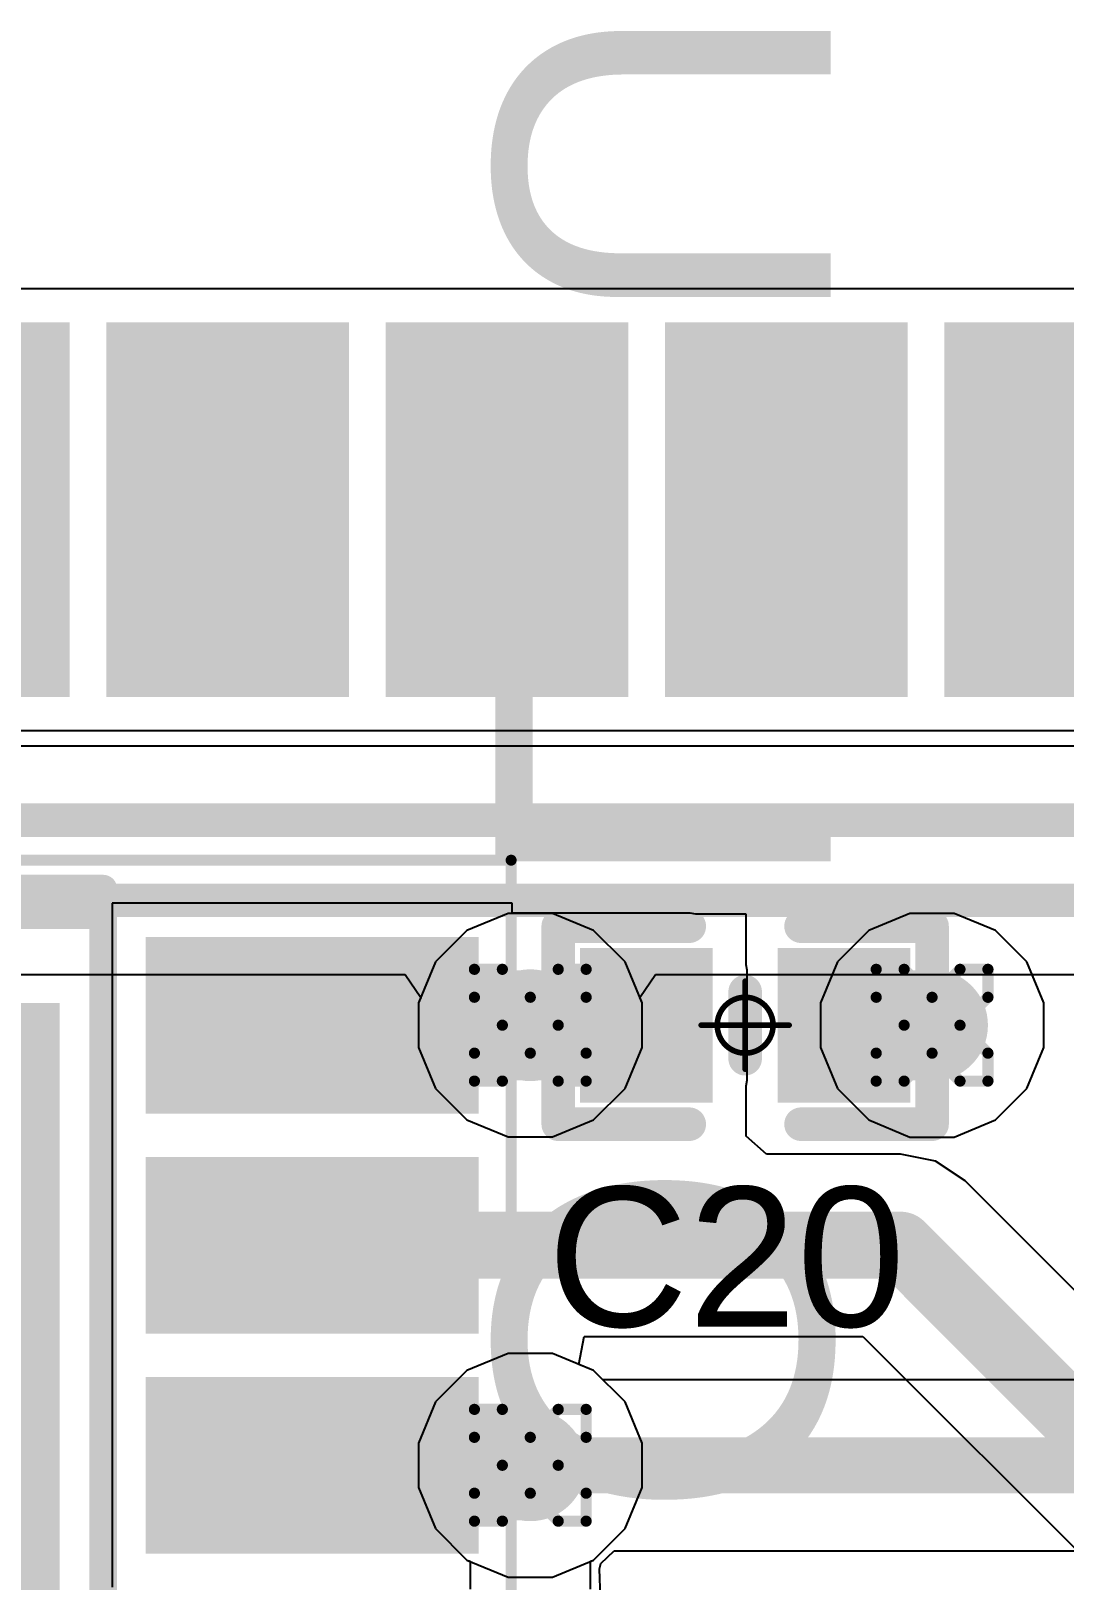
# Model space of a CAD drawing. Header units: inches. Extents: x -13 to 356, y -4 to 120.
# Drawn here: x 16.12 to 20.82, y 14.47 to 21.51 of the extents above; entities that cross this region are included whole.
import ezdxf

# ---------------------------------------------------------------- set-up
doc = ezdxf.new("R2010")
doc.units = ezdxf.units.IN
for name, color, linetype in [('Bottom Layer', 5, 'Continuous'), ('Bottom Overlay', 54, 'Continuous'), ('Drill Drawing', 1, 'Continuous'), ('GND', 16, 'Continuous'), ('Mechanical 15', 56, 'Continuous'), ('Mechanical 16', 56, 'Continuous'), ('Mechanical 4', 56, 'Continuous'), ('POWER', 76, 'Continuous'), ('Top Layer', 1, 'Continuous'), ('Top Overlay', 2, 'Continuous'), ('Top Paste', 8, 'Continuous'), ('Top Solder', 216, 'Continuous'), ('Via Holes', 16, 'Continuous')]:
    doc.layers.add(name, color=color, linetype=linetype)
doc.styles.add('Arial', font='', dxfattribs={"height": 0.2})
doc.styles.get('Arial').set_extended_font_data('Arial')

# ---------------------------------------------------------------- blocks, each defined once
blk = doc.blocks.new('41_SMD_M______21')
at = {"layer": 'Top Layer'}
for points in [[(8.00000051, -0.82999961), (9.500000049999999, -0.82999961), (9.500000049999999, -1.73000035), (8.00000051, -1.73000035)], [(8.00000051, -2.09999961), (9.500000049999999, -2.09999961), (9.500000049999999, -3.00000035), (8.00000051, -3.00000035)], [(8.00000051, -3.36999961), (9.500000049999999, -3.36999961), (9.500000049999999, -4.270000349999999), (8.00000051, -4.270000349999999)], [(8.00000051, -4.63999961), (9.500000049999999, -4.63999961), (9.500000049999999, -5.54000035), (8.00000051, -5.54000035)], [(8.00000051, -5.90999961), (9.500000049999999, -5.90999961), (9.500000049999999, -6.810000349999999), (8.00000051, -6.810000349999999)]]:
    blk.add_hatch(color=1, dxfattribs=at).paths.add_polyline_path(points)
at = {"layer": 'Top Paste'}
for points in [[(8.00000051, -0.82999961), (9.500000049999999, -0.82999961), (9.500000049999999, -1.73000035), (8.00000051, -1.73000035)], [(8.00000051, -2.09999961), (9.500000049999999, -2.09999961), (9.500000049999999, -3.00000035), (8.00000051, -3.00000035)], [(8.00000051, -3.36999961), (9.500000049999999, -3.36999961), (9.500000049999999, -4.270000349999999), (8.00000051, -4.270000349999999)], [(8.00000051, -4.63999961), (9.500000049999999, -4.63999961), (9.500000049999999, -5.54000035), (8.00000051, -5.54000035)], [(8.00000051, -5.90999961), (9.500000049999999, -5.90999961), (9.500000049999999, -6.810000349999999), (8.00000051, -6.810000349999999)]]:
    blk.add_hatch(color=8, dxfattribs=at).paths.add_polyline_path(points)
at = {"layer": 'Top Solder'}
for points in [[(7.89840051, -0.72839961), (9.601600049999998, -0.72839961), (9.601600049999998, -1.83160035), (7.89840051, -1.83160035)], [(7.89840051, -1.99839961), (9.601600049999998, -1.99839961), (9.601600049999998, -3.10160035), (7.89840051, -3.10160035)], [(7.89840051, -3.268399609999999), (9.601600049999998, -3.268399609999999), (9.601600049999998, -4.37160035), (7.89840051, -4.37160035)], [(7.89840051, -4.53839961), (9.601600049999998, -4.53839961), (9.601600049999998, -5.64160035), (7.89840051, -5.64160035)], [(7.89840051, -5.808399609999999), (9.601600049999998, -5.808399609999999), (9.601600049999998, -6.91160035), (7.89840051, -6.91160035)]]:
    blk.add_hatch(color=216, dxfattribs=at).paths.add_polyline_path(points)
blk = doc.blocks.new('_SOP100P600X160_11N_32')
at = {"layer": 'Top Layer'}
for points in [[(-3.40499954, 2.30000048), (-2.09499962, 2.30000048), (-2.09499962, 1.70000168), (-3.40499954, 1.70000168)], [(2.09499962, 2.30000048), (3.40499954, 2.30000048), (3.40499954, 1.70000168), (2.09499962, 1.70000168)], [(-1.49999954, 1.99999981), (1.49999954, 1.99999981), (1.49999954, -1.99999981), (-1.49999954, -1.99999981)], [(-3.40499954, 1.29999994), (-2.09499962, 1.29999994), (-2.09499962, 0.7000011399999999), (-3.40499954, 0.7000011399999999)], [(2.09499962, 1.29999994), (3.40499954, 1.29999994), (3.40499954, 0.7000011399999999), (2.09499962, 0.7000011399999999)], [(-3.40499954, 0.2999994), (-2.09499962, 0.2999994), (-2.09499962, -0.2999994), (-3.40499954, -0.2999994)], [(2.09499962, 0.2999994), (3.40499954, 0.2999994), (3.40499954, -0.2999994), (2.09499962, -0.2999994)], [(-3.40499954, -0.7000011399999999), (-2.09499962, -0.7000011399999999), (-2.09499962, -1.29999994), (-3.40499954, -1.29999994)], [(2.09499962, -0.7000011399999999), (3.40499954, -0.7000011399999999), (3.40499954, -1.29999994), (2.09499962, -1.29999994)], [(-3.40499954, -1.70000168), (-2.09499962, -1.70000168), (-2.09499962, -2.30000048), (-3.40499954, -2.30000048)], [(2.09499962, -1.70000168), (3.40499954, -1.70000168), (3.40499954, -2.30000048), (2.09499962, -2.30000048)]]:
    blk.add_hatch(color=1, dxfattribs=at).paths.add_polyline_path(points)
at = {"layer": 'Top Paste'}
for points in [[(-3.40499954, 2.30000048), (-2.09499962, 2.30000048), (-2.09499962, 1.70000168), (-3.40499954, 1.70000168)], [(2.09499962, 2.30000048), (3.40499954, 2.30000048), (3.40499954, 1.70000168), (2.09499962, 1.70000168)], [(-1.49999954, 1.99999981), (1.49999954, 1.99999981), (1.49999954, -1.99999981), (-1.49999954, -1.99999981)], [(-3.40499954, 1.29999994), (-2.09499962, 1.29999994), (-2.09499962, 0.7000011399999999), (-3.40499954, 0.7000011399999999)], [(2.09499962, 1.29999994), (3.40499954, 1.29999994), (3.40499954, 0.7000011399999999), (2.09499962, 0.7000011399999999)], [(-3.40499954, 0.2999994), (-2.09499962, 0.2999994), (-2.09499962, -0.2999994), (-3.40499954, -0.2999994)], [(2.09499962, 0.2999994), (3.40499954, 0.2999994), (3.40499954, -0.2999994), (2.09499962, -0.2999994)], [(-3.40499954, -0.7000011399999999), (-2.09499962, -0.7000011399999999), (-2.09499962, -1.29999994), (-3.40499954, -1.29999994)], [(2.09499962, -0.7000011399999999), (3.40499954, -0.7000011399999999), (3.40499954, -1.29999994), (2.09499962, -1.29999994)], [(-3.40499954, -1.70000168), (-2.09499962, -1.70000168), (-2.09499962, -2.30000048), (-3.40499954, -2.30000048)], [(2.09499962, -1.70000168), (3.40499954, -1.70000168), (3.40499954, -2.30000048), (2.09499962, -2.30000048)]]:
    blk.add_hatch(color=8, dxfattribs=at).paths.add_polyline_path(points)
at = {"layer": 'Top Solder'}
for points in [[(-3.506599539999999, 2.40160048), (-1.99339962, 2.40160048), (-1.99339962, 1.59840168), (-3.506599539999999, 1.59840168)], [(1.99339962, 2.40160048), (3.506599539999999, 2.40160048), (3.506599539999999, 1.59840168), (1.99339962, 1.59840168)], [(-1.60159954, 2.10159981), (1.60159954, 2.10159981), (1.60159954, -2.10159981), (-1.60159954, -2.10159981)], [(-3.506599539999999, 1.40159994), (-1.99339962, 1.40159994), (-1.99339962, 0.59840114), (-3.506599539999999, 0.59840114)], [(1.99339962, 1.40159994), (3.506599539999999, 1.40159994), (3.506599539999999, 0.59840114), (1.99339962, 0.59840114)], [(-3.506599539999999, 0.4015993999999999), (-1.99339962, 0.4015993999999999), (-1.99339962, -0.4015993999999999), (-3.506599539999999, -0.4015993999999999)], [(1.99339962, 0.4015993999999999), (3.506599539999999, 0.4015993999999999), (3.506599539999999, -0.4015993999999999), (1.99339962, -0.4015993999999999)], [(-3.506599539999999, -0.59840114), (-1.99339962, -0.59840114), (-1.99339962, -1.40159994), (-3.506599539999999, -1.40159994)], [(1.99339962, -0.59840114), (3.506599539999999, -0.59840114), (3.506599539999999, -1.40159994), (1.99339962, -1.40159994)], [(-3.506599539999999, -1.59840168), (-1.99339962, -1.59840168), (-1.99339962, -2.40160048), (-3.506599539999999, -2.40160048)], [(1.99339962, -1.59840168), (3.506599539999999, -1.59840168), (3.506599539999999, -2.40160048), (1.99339962, -2.40160048)]]:
    blk.add_hatch(color=216, dxfattribs=at).paths.add_polyline_path(points)
at = {"layer": 'Mechanical 16'}
for points in [[(-3.654999039999999, 2.74999958, 0.0499999, 0.0499999, 0), (3.654999039999999, 2.74999958, 0.0499999, 0.0499999, 0)], [(-3.654999039999999, -2.74999958, 0.0499999, 0.0499999, 0), (-3.654999039999999, 2.74999958, 0.0499999, 0.0499999, 0)], [(3.654999039999999, -2.74999958, 0.0499999, 0.0499999, 0), (3.654999039999999, 2.74999958, 0.0499999, 0.0499999, 0)], [(-3.654999039999999, -2.74999958, 0.0499999, 0.0499999, 0), (3.654999039999999, -2.74999958, 0.0499999, 0.0499999, 0)]]:
    blk.add_lwpolyline(points, format="xyseb", dxfattribs=at)
for points in [[(-3.66749838, 2.74999958, 0.02499868, 0.02499868, 1), (-3.6424997, 2.74999958, 0.02499868, 0.02499868, 1)], [(-3.66749838, 2.74999958, 0.02499868, 0.02499868, 1), (-3.6424997, 2.74999958, 0.02499868, 0.02499868, 1)], [(3.6424997, 2.74999958, 0.02499868, 0.02499868, 1), (3.66749838, 2.74999958, 0.02499868, 0.02499868, 1)], [(3.6424997, 2.74999958, 0.02499868, 0.02499868, 1), (3.66749838, 2.74999958, 0.02499868, 0.02499868, 1)], [(-3.66749838, -2.74999958, 0.02499868, 0.02499868, 1), (-3.6424997, -2.74999958, 0.02499868, 0.02499868, 1)], [(-3.66749838, -2.74999958, 0.02499868, 0.02499868, 1), (-3.6424997, -2.74999958, 0.02499868, 0.02499868, 1)], [(3.6424997, -2.74999958, 0.02499868, 0.02499868, 1), (3.66749838, -2.74999958, 0.02499868, 0.02499868, 1)], [(3.6424997, -2.74999958, 0.02499868, 0.02499868, 1), (3.66749838, -2.74999958, 0.02499868, 0.02499868, 1)]]:
    blk.add_lwpolyline(points, format="xyseb", close=True, dxfattribs=at)
at = {"layer": 'Mechanical 4'}
for points in [[(-3.9599997, 2.59999988, 0.1999996, 0.1999996, 1), (-4.1599993, 2.59999988, 0.1999996, 0.1999996, 1)], [(-3.9599997, 2.59999988, 0.1999996, 0.1999996, 1), (-4.1599993, 2.59999988, 0.1999996, 0.1999996, 1)], [(-4.209999199999999, 2.59999988, 0.0999998, 0.0999998, 1), (-4.1099994, 2.59999988, 0.0999998, 0.0999998, 1)], [(-4.209999199999999, 2.59999988, 0.0999998, 0.0999998, 1), (-4.1099994, 2.59999988, 0.0999998, 0.0999998, 1)], [(-4.0099996, 2.59999988, 0.0999998, 0.0999998, 1), (-3.9099998, 2.59999988, 0.0999998, 0.0999998, 1)], [(-4.0099996, 2.59999988, 0.0999998, 0.0999998, 1), (-3.9099998, 2.59999988, 0.0999998, 0.0999998, 1)], [(-1.83174894, 2.50000008, 0.0635, 0.0635, 1), (-1.76824894, 2.50000008, 0.0635, 0.0635, 1)], [(-1.83174894, 2.50000008, 0.0635, 0.0635, 1), (-1.76824894, 2.50000008, 0.0635, 0.0635, 1)], [(-1.83174894, 2.50000008, 0.0635, 0.0635, 1), (-1.76824894, 2.50000008, 0.0635, 0.0635, 1)], [(-1.83174894, 2.50000008, 0.0635, 0.0635, 1), (-1.76824894, 2.50000008, 0.0635, 0.0635, 1)], [(1.76824894, 2.50000008, 0.0635, 0.0635, 1), (1.83174894, 2.50000008, 0.0635, 0.0635, 1)], [(1.76824894, 2.50000008, 0.0635, 0.0635, 1), (1.83174894, 2.50000008, 0.0635, 0.0635, 1)], [(1.76824894, 2.50000008, 0.0635, 0.0635, 1), (1.83174894, 2.50000008, 0.0635, 0.0635, 1)], [(1.76824894, 2.50000008, 0.0635, 0.0635, 1), (1.83174894, 2.50000008, 0.0635, 0.0635, 1)], [(-1.83174894, -2.50000008, 0.0635, 0.0635, 1), (-1.76824894, -2.50000008, 0.0635, 0.0635, 1)], [(-1.83174894, -2.50000008, 0.0635, 0.0635, 1), (-1.76824894, -2.50000008, 0.0635, 0.0635, 1)], [(-1.83174894, -2.50000008, 0.0635, 0.0635, 1), (-1.76824894, -2.50000008, 0.0635, 0.0635, 1)], [(-1.83174894, -2.50000008, 0.0635, 0.0635, 1), (-1.76824894, -2.50000008, 0.0635, 0.0635, 1)], [(1.76824894, -2.50000008, 0.0635, 0.0635, 1), (1.83174894, -2.50000008, 0.0635, 0.0635, 1)], [(1.76824894, -2.50000008, 0.0635, 0.0635, 1), (1.83174894, -2.50000008, 0.0635, 0.0635, 1)], [(1.76824894, -2.50000008, 0.0635, 0.0635, 1), (1.83174894, -2.50000008, 0.0635, 0.0635, 1)], [(1.76824894, -2.50000008, 0.0635, 0.0635, 1), (1.83174894, -2.50000008, 0.0635, 0.0635, 1)]]:
    blk.add_lwpolyline(points, format="xyseb", close=True, dxfattribs=at)
for points in [[(-1.79999894, 2.50000008, 0.127, 0.127, 0), (1.79999894, 2.50000008, 0.127, 0.127, 0)], [(-1.79999894, -2.50000008, 0.127, 0.127, 0), (-1.79999894, 2.50000008, 0.127, 0.127, 0)], [(-1.79999894, 2.50000008, 0.127, 0.127, 0), (1.79999894, 2.50000008, 0.127, 0.127, 0)], [(-1.79999894, -2.50000008, 0.127, 0.127, 0), (-1.79999894, 2.50000008, 0.127, 0.127, 0)], [(1.79999894, -2.50000008, 0.127, 0.127, 0), (1.79999894, 2.50000008, 0.127, 0.127, 0)], [(1.79999894, -2.50000008, 0.127, 0.127, 0), (1.79999894, 2.50000008, 0.127, 0.127, 0)], [(-1.79999894, -2.50000008, 0.127, 0.127, 0), (1.79999894, -2.50000008, 0.127, 0.127, 0)], [(-1.79999894, -2.50000008, 0.127, 0.127, 0), (1.79999894, -2.50000008, 0.127, 0.127, 0)]]:
    blk.add_lwpolyline(points, format="xyseb", dxfattribs=at)
at = {"layer": 'Top Overlay'}
for points in [[(-3.9599997, 2.59999988, 0.1999996, 0.1999996, 1), (-4.1599993, 2.59999988, 0.1999996, 0.1999996, 1)], [(-4.209999199999999, 2.59999988, 0.0999998, 0.0999998, 1), (-4.1099994, 2.59999988, 0.0999998, 0.0999998, 1)], [(-4.0099996, 2.59999988, 0.0999998, 0.0999998, 1), (-3.9099998, 2.59999988, 0.0999998, 0.0999998, 1)], [(-1.83174894, 2.61999984, 0.0635, 0.0635, 1), (-1.76824894, 2.61999984, 0.0635, 0.0635, 1)], [(1.76824894, 2.61999984, 0.0635, 0.0635, 1), (1.83174894, 2.61999984, 0.0635, 0.0635, 1)], [(-1.83174894, -2.61999984, 0.0635, 0.0635, 1), (-1.76824894, -2.61999984, 0.0635, 0.0635, 1)], [(1.76824894, -2.61999984, 0.0635, 0.0635, 1), (1.83174894, -2.61999984, 0.0635, 0.0635, 1)]]:
    blk.add_lwpolyline(points, format="xyseb", close=True, dxfattribs=at)
for points in [[(-1.79999894, 2.61999984, 0.127, 0.127, 0), (1.79999894, 2.61999984, 0.127, 0.127, 0)], [(-1.79999894, -2.61999984, 0.127, 0.127, 0), (1.79999894, -2.61999984, 0.127, 0.127, 0)]]:
    blk.add_lwpolyline(points, format="xyseb", dxfattribs=at)
at = {"layer": 'Top Paste'}
for p, q in [((-0.75000104, -1.00000054), (-0.75000104, 1.00000054)), ((-0.75000104, 1.00000054), (0.75000104, 1.00000054)), ((0.75000104, 1.00000054), (0.75000104, -1.00000054)), ((0.75000104, -1.00000054), (-0.75000104, -1.00000054))]:
    blk.add_line(p, q, dxfattribs=at)
blk = doc.blocks.new('C_0402_L_59')
at = {"layer": 'Top Layer'}
for points in [[(-0.6499986999999999, 0.2499995), (-0.2499995, 0.2499995), (-0.2499995, -0.2499995), (-0.6499986999999999, -0.2499995)], [(0.24991822, 0.24991822), (0.64991742, 0.24991822), (0.64991742, -0.25008078), (0.24991822, -0.25008078)]]:
    blk.add_hatch(color=1, dxfattribs=at).paths.add_polyline_path(points)
at = {"layer": 'Top Paste'}
for points in [[(-0.6499986999999999, 0.2499995), (-0.2499995, 0.2499995), (-0.2499995, -0.2499995), (-0.6499986999999999, -0.2499995)], [(0.24991822, 0.24991822), (0.64991742, 0.24991822), (0.64991742, -0.25008078), (0.24991822, -0.25008078)]]:
    blk.add_hatch(color=8, dxfattribs=at).paths.add_polyline_path(points)
at = {"layer": 'Top Solder'}
for points in [[(-0.7515987, 0.3515995), (-0.1483995, 0.3515995), (-0.1483995, -0.3515995), (-0.7515987, -0.3515995)], [(0.14831822, 0.35151822), (0.75151742, 0.35151822), (0.75151742, -0.35168078), (0.14831822, -0.35168078)]]:
    blk.add_hatch(color=216, dxfattribs=at).paths.add_polyline_path(points)
at = {"layer": 'Mechanical 15'}
for points in [[(0, -0.1999996, 0.0254, 0.0254, 0), (0, 0.1999996, 0.0254, 0.0254, 0)], [(-0.1999996, 0, 0.0254, 0.0254, 0), (0.1999996, 0, 0.0254, 0.0254, 0)]]:
    blk.add_lwpolyline(points, format="xyseb", dxfattribs=at)
for points in [[(-0.00635, 0.1999996, 0.0127, 0.0127, 1), (0.00635, 0.1999996, 0.0127, 0.0127, 1)], [(0.127, 0, 0.0254, 0.0254, 1), (-0.127, 0, 0.0254, 0.0254, 1)], [(-0.2063496, 0, 0.0127, 0.0127, 1), (-0.1936496, 0, 0.0127, 0.0127, 1)], [(-0.13335, 0, 0.0127, 0.0127, 1), (-0.12065, 0, 0.0127, 0.0127, 1)], [(0.12065, 0, 0.0127, 0.0127, 1), (0.13335, 0, 0.0127, 0.0127, 1)], [(0.1936496, 0, 0.0127, 0.0127, 1), (0.2063496, 0, 0.0127, 0.0127, 1)], [(-0.00635, -0.1999996, 0.0127, 0.0127, 1), (0.00635, -0.1999996, 0.0127, 0.0127, 1)]]:
    blk.add_lwpolyline(points, format="xyseb", close=True, dxfattribs=at)
at = {"layer": 'Top Overlay'}
for points in [[(-0.84991956, 0.44991782, 0.1524, 0.1524, 0), (-0.254, 0.44991782, 0.1524, 0.1524, 0)], [(-0.84991956, -0.44991782, 0.1524, 0.1524, 0), (-0.84991956, 0.44991782, 0.1524, 0.1524, 0)], [(0.254, 0.44991782, 0.1524, 0.1524, 0), (0.84991956, 0.44991782, 0.1524, 0.1524, 0)], [(0.84991956, -0.45008038, 0.1524, 0.1524, 0), (0.84991956, 0.44991782, 0.1524, 0.1524, 0)], [(0, -0.1524, 0.1524, 0.1524, 0), (0, 0.1524, 0.1524, 0.1524, 0)], [(-0.84991956, -0.44991782, 0.1524, 0.1524, 0), (-0.254, -0.44991782, 0.1524, 0.1524, 0)], [(-0.84991956, -0.44991782, 0.1524, 0.1524, 0), (-0.8497569999999999, -0.45008038, 0.1524, 0.1524, 0)], [(0.254, -0.44991782, 0.1524, 0.1524, 0), (0.84991956, -0.44991782, 0.1524, 0.1524, 0)]]:
    blk.add_lwpolyline(points, format="xyseb", dxfattribs=at)
for points in [[(-0.8880195599999998, 0.44991782, 0.0762, 0.0762, 1), (-0.81181956, 0.44991782, 0.0762, 0.0762, 1)], [(-0.8880195599999998, 0.44991782, 0.0762, 0.0762, 1), (-0.81181956, 0.44991782, 0.0762, 0.0762, 1)], [(-0.2921, 0.44991782, 0.0762, 0.0762, 1), (-0.2159, 0.44991782, 0.0762, 0.0762, 1)], [(0.2159, 0.44991782, 0.0762, 0.0762, 1), (0.2921, 0.44991782, 0.0762, 0.0762, 1)], [(0.81181956, 0.44991782, 0.0762, 0.0762, 1), (0.8880195599999998, 0.44991782, 0.0762, 0.0762, 1)], [(0.81181956, 0.44991782, 0.0762, 0.0762, 1), (0.8880195599999998, 0.44991782, 0.0762, 0.0762, 1)], [(-0.0381, 0.1524, 0.0762, 0.0762, 1), (0.0381, 0.1524, 0.0762, 0.0762, 1)], [(-0.0381, -0.1524, 0.0762, 0.0762, 1), (0.0381, -0.1524, 0.0762, 0.0762, 1)], [(-0.8880195599999998, -0.44991782, 0.0762, 0.0762, 1), (-0.81181956, -0.44991782, 0.0762, 0.0762, 1)], [(-0.8880195599999998, -0.44991782, 0.0762, 0.0762, 1), (-0.81181956, -0.44991782, 0.0762, 0.0762, 1)], [(-0.8880195599999998, -0.44991782, 0.0762, 0.0762, 1), (-0.81181956, -0.44991782, 0.0762, 0.0762, 1)], [(-0.8878569999999999, -0.45008038, 0.0762, 0.0762, 1), (-0.8116569999999999, -0.45008038, 0.0762, 0.0762, 1)], [(-0.2921, -0.44991782, 0.0762, 0.0762, 1), (-0.2159, -0.44991782, 0.0762, 0.0762, 1)], [(0.2159, -0.44991782, 0.0762, 0.0762, 1), (0.2921, -0.44991782, 0.0762, 0.0762, 1)], [(0.81181956, -0.44991782, 0.0762, 0.0762, 1), (0.8880195599999998, -0.44991782, 0.0762, 0.0762, 1)], [(0.81181956, -0.45008038, 0.0762, 0.0762, 1), (0.8880195599999998, -0.45008038, 0.0762, 0.0762, 1)]]:
    blk.add_lwpolyline(points, format="xyseb", close=True, dxfattribs=at)

msp = doc.modelspace()

# ---------------------------------------------------------------- hatches: boundary and pattern name
at = {"layer": 'Bottom Layer'}
h = msp.add_hatch(color=5, dxfattribs=at)
edge = h.paths.add_edge_path()
edge.add_arc((18.39406786, 16.99400208), 0.254, 0, 360)
h = msp.add_hatch(color=5, dxfattribs=at)
edge = h.paths.add_edge_path()
edge.add_arc((20.2208257, 16.9939208), 0.254, 0, 360)
h = msp.add_hatch(color=5, dxfattribs=at)
edge = h.paths.add_edge_path()
edge.add_arc((18.39406786, 14.994001), 0.254, 0, 360)
at = {"layer": 'GND'}
h = msp.add_hatch(color=16, dxfattribs=at)
edge = h.paths.add_edge_path()
edge.add_arc((18.39406786, 16.99400208), 0.254, 0, 360)
h = msp.add_hatch(color=16, dxfattribs=at)
edge = h.paths.add_edge_path()
edge.add_arc((20.2208257, 16.9939208), 0.254, 0, 360)
h = msp.add_hatch(color=16, dxfattribs=at)
edge = h.paths.add_edge_path()
edge.add_arc((18.39406786, 14.994001), 0.254, 0, 360)
at = {"layer": 'POWER'}
h = msp.add_hatch(color=76, dxfattribs=at)
edge = h.paths.add_edge_path()
edge.add_arc((18.39406786, 16.99400208), 0.254, 0, 360)
h = msp.add_hatch(color=76, dxfattribs=at)
edge = h.paths.add_edge_path()
edge.add_arc((20.2208257, 16.9939208), 0.254, 0, 360)
h = msp.add_hatch(color=76, dxfattribs=at)
edge = h.paths.add_edge_path()
edge.add_arc((18.39406786, 14.994001), 0.254, 0, 360)
at = {"layer": 'Top Layer'}
for points in [[(17.40202768, 16.74400258), (19.12098792, 16.74400258), (19.12098792, 17.24400158), (17.40202768, 17.24400158)], [(19.62090818, 17.24391776), (19.62090818, 16.74391876), (20.2208257, 16.74391876), (20.2208257, 17.24391776)], [(17.40202768, 15.24399796), (17.40202768, 14.74399896), (18.39406532, 14.74399896), (18.39406532, 15.24399796)]]:
    msp.add_hatch(color=1, dxfattribs=at).paths.add_polyline_path(points)
h = msp.add_hatch(color=1, dxfattribs=at)
edge = h.paths.add_edge_path()
edge.add_arc((18.39406786, 16.99400208), 0.254, 0, 360)
h = msp.add_hatch(color=1, dxfattribs=at)
edge = h.paths.add_edge_path()
edge.add_arc((20.2208257, 16.9939208), 0.254, 0, 360)
h = msp.add_hatch(color=1, dxfattribs=at)
edge = h.paths.add_edge_path()
edge.add_arc((18.39406786, 14.994001), 0.254, 0, 360)
at = {"layer": 'Via Holes'}
h = msp.add_hatch(color=7, dxfattribs=at)
edge = h.paths.add_edge_path()
edge.add_arc((18.39406786, 16.99400208), 0.127, 0, 360)
h = msp.add_hatch(color=7, dxfattribs=at)
edge = h.paths.add_edge_path()
edge.add_arc((20.2208257, 16.9939208), 0.127, 0, 360)
h = msp.add_hatch(color=7, dxfattribs=at)
edge = h.paths.add_edge_path()
edge.add_arc((18.39406786, 14.994001), 0.127, 0, 360)

# ---------------------------------------------------------------- linework, layer by layer
at = {"layer": 'Bottom Layer'}
for p, q in [((18.29302158, 17.50200208), (18.10630872, 17.42466416)), ((18.49511414, 17.50200208), (18.29302158, 17.50200208)), ((18.681827, 17.42466416), (18.49511414, 17.50200208)), ((18.10630872, 17.42466416), (17.96340578, 17.28176122)), ((18.82472994, 17.28176122), (18.681827, 17.42466416)), ((17.96340578, 17.28176122), (17.88606786, 17.09504836)), ((18.90206786, 17.09504836), (18.82472994, 17.28176122)), ((17.88606786, 17.09504836), (17.88606786, 16.8929558)), ((18.90206786, 16.8929558), (18.90206786, 17.09504836)), ((17.88606786, 16.8929558), (17.96340578, 16.70624294)), ((18.82472994, 16.70624294), (18.90206786, 16.8929558)), ((17.96340578, 16.70624294), (18.10630872, 16.56334)), ((18.681827, 16.56334), (18.82472994, 16.70624294)), ((18.10630872, 16.56334), (18.29302158, 16.48600208)), ((18.49511414, 16.48600208), (18.681827, 16.56334)), ((18.29302158, 16.48600208), (18.49511414, 16.48600208)), ((18.29302158, 15.502001), (18.10630872, 15.42466308)), ((18.49511414, 15.502001), (18.29302158, 15.502001)), ((18.681827, 15.42466308), (18.49511414, 15.502001)), ((18.10630872, 15.42466308), (17.96340578, 15.28176014)), ((18.72402402, 15.38246606), (18.681827, 15.42466308)), ((21.4312754, 15.38246606), (18.72402402, 15.38246606)), ((17.96340578, 15.28176014), (17.88606786, 15.09504728)), ((17.88606786, 15.09504728), (17.88606786, 14.89295472)), ((17.88606786, 14.89295472), (17.96340578, 14.70624186)), ((17.96340578, 14.70624186), (18.10630872, 14.56333892)), ((18.71523308, 14.54783476), (18.77483926, 14.60553594)), ((18.77483926, 14.60553594), (21.59218186, 14.60553594)), ((18.10630872, 14.56333892), (18.12040318, 14.557502)), ((18.12040318, 14.557502), (18.12040318, 14.43049946)), ((18.70858082, 14.52330852), (18.71523308, 14.54783476)), ((18.71293692, 14.39355262), (18.70858082, 14.52330852))]:
    msp.add_line(p, q, dxfattribs=at)
msp.add_lwpolyline([(18.39406786, 14.994001, 0.254, 0.254, 0), (21.59218186, 14.994001, 0.254, 0.254, 0)], format="xyseb", dxfattribs=at)
msp.add_lwpolyline([(18.33056786, 14.994001, 0.127, 0.127, 1), (18.45756786, 14.994001, 0.127, 0.127, 1)], format="xyseb", close=True, dxfattribs=at)
at = {"layer": 'Drill Drawing'}
for points in [[(18.14006786, 17.12100208, 0.0508, 0.0508, 0), (18.14006786, 17.24800208, 0.0508, 0.0508, 0)], [(18.14006786, 17.24800208, 0.0508, 0.0508, 0), (18.26706786, 17.24800208, 0.0508, 0.0508, 0)], [(18.26706786, 17.24800208, 0.0508, 0.0508, 0), (18.39406786, 17.12100208, 0.0508, 0.0508, 0)], [(18.39406786, 17.12100208, 0.0508, 0.0508, 0), (18.52106786, 17.24800208, 0.0508, 0.0508, 0)], [(18.52106786, 17.24800208, 0.0508, 0.0508, 0), (18.64806786, 17.24800208, 0.0508, 0.0508, 0)], [(18.64806786, 17.12100208, 0.0508, 0.0508, 0), (18.64806786, 17.24800208, 0.0508, 0.0508, 0)], [(19.9668257, 17.1209208, 0.0508, 0.0508, 0), (19.9668257, 17.2479208, 0.0508, 0.0508, 0)], [(19.9668257, 17.2479208, 0.0508, 0.0508, 0), (20.0938257, 17.2479208, 0.0508, 0.0508, 0)], [(20.0938257, 17.2479208, 0.0508, 0.0508, 0), (20.2208257, 17.1209208, 0.0508, 0.0508, 0)], [(20.2208257, 17.1209208, 0.0508, 0.0508, 0), (20.3478257, 17.2479208, 0.0508, 0.0508, 0)], [(20.3478257, 17.2479208, 0.0508, 0.0508, 0), (20.4748257, 17.2479208, 0.0508, 0.0508, 0)], [(20.4748257, 17.1209208, 0.0508, 0.0508, 0), (20.4748257, 17.2479208, 0.0508, 0.0508, 0)], [(18.14006786, 17.12100208, 0.0508, 0.0508, 0), (18.26706786, 16.99400208, 0.0508, 0.0508, 0)], [(18.52106786, 16.99400208, 0.0508, 0.0508, 0), (18.64806786, 17.12100208, 0.0508, 0.0508, 0)], [(19.9668257, 17.1209208, 0.0508, 0.0508, 0), (20.0938257, 16.9939208, 0.0508, 0.0508, 0)], [(20.3478257, 16.9939208, 0.0508, 0.0508, 0), (20.4748257, 17.1209208, 0.0508, 0.0508, 0)], [(18.14006786, 16.86700208, 0.0508, 0.0508, 0), (18.26706786, 16.99400208, 0.0508, 0.0508, 0)], [(18.52106786, 16.99400208, 0.0508, 0.0508, 0), (18.64806786, 16.86700208, 0.0508, 0.0508, 0)], [(19.9668257, 16.8669208, 0.0508, 0.0508, 0), (20.0938257, 16.9939208, 0.0508, 0.0508, 0)], [(20.3478257, 16.9939208, 0.0508, 0.0508, 0), (20.4748257, 16.8669208, 0.0508, 0.0508, 0)], [(18.14006786, 16.74000208, 0.0508, 0.0508, 0), (18.14006786, 16.86700208, 0.0508, 0.0508, 0)], [(18.26706786, 16.74000208, 0.0508, 0.0508, 0), (18.39406786, 16.86700208, 0.0508, 0.0508, 0)], [(18.39406786, 16.86700208, 0.0508, 0.0508, 0), (18.52106786, 16.74000208, 0.0508, 0.0508, 0)], [(18.64806786, 16.74000208, 0.0508, 0.0508, 0), (18.64806786, 16.86700208, 0.0508, 0.0508, 0)], [(19.9668257, 16.7399208, 0.0508, 0.0508, 0), (19.9668257, 16.8669208, 0.0508, 0.0508, 0)], [(20.0938257, 16.7399208, 0.0508, 0.0508, 0), (20.2208257, 16.8669208, 0.0508, 0.0508, 0)], [(20.2208257, 16.8669208, 0.0508, 0.0508, 0), (20.3478257, 16.7399208, 0.0508, 0.0508, 0)], [(20.4748257, 16.7399208, 0.0508, 0.0508, 0), (20.4748257, 16.8669208, 0.0508, 0.0508, 0)], [(18.14006786, 16.74000208, 0.0508, 0.0508, 0), (18.26706786, 16.74000208, 0.0508, 0.0508, 0)], [(18.52106786, 16.74000208, 0.0508, 0.0508, 0), (18.64806786, 16.74000208, 0.0508, 0.0508, 0)], [(19.9668257, 16.7399208, 0.0508, 0.0508, 0), (20.0938257, 16.7399208, 0.0508, 0.0508, 0)], [(20.3478257, 16.7399208, 0.0508, 0.0508, 0), (20.4748257, 16.7399208, 0.0508, 0.0508, 0)], [(18.14006786, 15.121001, 0.0508, 0.0508, 0), (18.14006786, 15.248001, 0.0508, 0.0508, 0)], [(18.14006786, 15.248001, 0.0508, 0.0508, 0), (18.26706786, 15.248001, 0.0508, 0.0508, 0)], [(18.26706786, 15.248001, 0.0508, 0.0508, 0), (18.39406786, 15.121001, 0.0508, 0.0508, 0)], [(18.39406786, 15.121001, 0.0508, 0.0508, 0), (18.52106786, 15.248001, 0.0508, 0.0508, 0)], [(18.52106786, 15.248001, 0.0508, 0.0508, 0), (18.64806786, 15.248001, 0.0508, 0.0508, 0)], [(18.64806786, 15.121001, 0.0508, 0.0508, 0), (18.64806786, 15.248001, 0.0508, 0.0508, 0)], [(18.14006786, 15.121001, 0.0508, 0.0508, 0), (18.26706786, 14.994001, 0.0508, 0.0508, 0)], [(18.52106786, 14.994001, 0.0508, 0.0508, 0), (18.64806786, 15.121001, 0.0508, 0.0508, 0)], [(18.14006786, 14.867001, 0.0508, 0.0508, 0), (18.26706786, 14.994001, 0.0508, 0.0508, 0)], [(18.52106786, 14.994001, 0.0508, 0.0508, 0), (18.64806786, 14.867001, 0.0508, 0.0508, 0)], [(18.14006786, 14.740001, 0.0508, 0.0508, 0), (18.14006786, 14.867001, 0.0508, 0.0508, 0)], [(18.26706786, 14.740001, 0.0508, 0.0508, 0), (18.39406786, 14.867001, 0.0508, 0.0508, 0)], [(18.39406786, 14.867001, 0.0508, 0.0508, 0), (18.52106786, 14.740001, 0.0508, 0.0508, 0)], [(18.64806786, 14.740001, 0.0508, 0.0508, 0), (18.64806786, 14.867001, 0.0508, 0.0508, 0)], [(18.14006786, 14.740001, 0.0508, 0.0508, 0), (18.26706786, 14.740001, 0.0508, 0.0508, 0)], [(18.52106786, 14.740001, 0.0508, 0.0508, 0), (18.64806786, 14.740001, 0.0508, 0.0508, 0)]]:
    msp.add_lwpolyline(points, format="xyseb", dxfattribs=at)
for points in [[(18.12736786, 17.24800208, 0.0254, 0.0254, 1), (18.15276786, 17.24800208, 0.0254, 0.0254, 1)], [(18.12736786, 17.24800208, 0.0254, 0.0254, 1), (18.15276786, 17.24800208, 0.0254, 0.0254, 1)], [(18.25436786, 17.24800208, 0.0254, 0.0254, 1), (18.27976786, 17.24800208, 0.0254, 0.0254, 1)], [(18.25436786, 17.24800208, 0.0254, 0.0254, 1), (18.27976786, 17.24800208, 0.0254, 0.0254, 1)], [(18.50836786, 17.24800208, 0.0254, 0.0254, 1), (18.53376786, 17.24800208, 0.0254, 0.0254, 1)], [(18.50836786, 17.24800208, 0.0254, 0.0254, 1), (18.53376786, 17.24800208, 0.0254, 0.0254, 1)], [(18.63536786, 17.24800208, 0.0254, 0.0254, 1), (18.66076786, 17.24800208, 0.0254, 0.0254, 1)], [(18.63536786, 17.24800208, 0.0254, 0.0254, 1), (18.66076786, 17.24800208, 0.0254, 0.0254, 1)], [(19.9541257, 17.2479208, 0.0254, 0.0254, 1), (19.9795257, 17.2479208, 0.0254, 0.0254, 1)], [(19.9541257, 17.2479208, 0.0254, 0.0254, 1), (19.9795257, 17.2479208, 0.0254, 0.0254, 1)], [(20.0811257, 17.2479208, 0.0254, 0.0254, 1), (20.1065257, 17.2479208, 0.0254, 0.0254, 1)], [(20.0811257, 17.2479208, 0.0254, 0.0254, 1), (20.1065257, 17.2479208, 0.0254, 0.0254, 1)], [(20.3351257, 17.2479208, 0.0254, 0.0254, 1), (20.3605257, 17.2479208, 0.0254, 0.0254, 1)], [(20.3351257, 17.2479208, 0.0254, 0.0254, 1), (20.3605257, 17.2479208, 0.0254, 0.0254, 1)], [(20.4621257, 17.2479208, 0.0254, 0.0254, 1), (20.4875257, 17.2479208, 0.0254, 0.0254, 1)], [(20.4621257, 17.2479208, 0.0254, 0.0254, 1), (20.4875257, 17.2479208, 0.0254, 0.0254, 1)], [(18.12736786, 17.12100208, 0.0254, 0.0254, 1), (18.15276786, 17.12100208, 0.0254, 0.0254, 1)], [(18.12736786, 17.12100208, 0.0254, 0.0254, 1), (18.15276786, 17.12100208, 0.0254, 0.0254, 1)], [(18.38136786, 17.12100208, 0.0254, 0.0254, 1), (18.40676786, 17.12100208, 0.0254, 0.0254, 1)], [(18.38136786, 17.12100208, 0.0254, 0.0254, 1), (18.40676786, 17.12100208, 0.0254, 0.0254, 1)], [(18.63536786, 17.12100208, 0.0254, 0.0254, 1), (18.66076786, 17.12100208, 0.0254, 0.0254, 1)], [(18.63536786, 17.12100208, 0.0254, 0.0254, 1), (18.66076786, 17.12100208, 0.0254, 0.0254, 1)], [(19.9541257, 17.1209208, 0.0254, 0.0254, 1), (19.9795257, 17.1209208, 0.0254, 0.0254, 1)], [(19.9541257, 17.1209208, 0.0254, 0.0254, 1), (19.9795257, 17.1209208, 0.0254, 0.0254, 1)], [(20.2081257, 17.1209208, 0.0254, 0.0254, 1), (20.2335257, 17.1209208, 0.0254, 0.0254, 1)], [(20.2081257, 17.1209208, 0.0254, 0.0254, 1), (20.2335257, 17.1209208, 0.0254, 0.0254, 1)], [(20.4621257, 17.1209208, 0.0254, 0.0254, 1), (20.4875257, 17.1209208, 0.0254, 0.0254, 1)], [(20.4621257, 17.1209208, 0.0254, 0.0254, 1), (20.4875257, 17.1209208, 0.0254, 0.0254, 1)], [(18.25436786, 16.99400208, 0.0254, 0.0254, 1), (18.27976786, 16.99400208, 0.0254, 0.0254, 1)], [(18.25436786, 16.99400208, 0.0254, 0.0254, 1), (18.27976786, 16.99400208, 0.0254, 0.0254, 1)], [(18.50836786, 16.99400208, 0.0254, 0.0254, 1), (18.53376786, 16.99400208, 0.0254, 0.0254, 1)], [(18.50836786, 16.99400208, 0.0254, 0.0254, 1), (18.53376786, 16.99400208, 0.0254, 0.0254, 1)], [(20.0811257, 16.9939208, 0.0254, 0.0254, 1), (20.1065257, 16.9939208, 0.0254, 0.0254, 1)], [(20.0811257, 16.9939208, 0.0254, 0.0254, 1), (20.1065257, 16.9939208, 0.0254, 0.0254, 1)], [(20.3351257, 16.9939208, 0.0254, 0.0254, 1), (20.3605257, 16.9939208, 0.0254, 0.0254, 1)], [(20.3351257, 16.9939208, 0.0254, 0.0254, 1), (20.3605257, 16.9939208, 0.0254, 0.0254, 1)], [(18.12736786, 16.86700208, 0.0254, 0.0254, 1), (18.15276786, 16.86700208, 0.0254, 0.0254, 1)], [(18.12736786, 16.86700208, 0.0254, 0.0254, 1), (18.15276786, 16.86700208, 0.0254, 0.0254, 1)], [(18.38136786, 16.86700208, 0.0254, 0.0254, 1), (18.40676786, 16.86700208, 0.0254, 0.0254, 1)], [(18.38136786, 16.86700208, 0.0254, 0.0254, 1), (18.40676786, 16.86700208, 0.0254, 0.0254, 1)], [(18.63536786, 16.86700208, 0.0254, 0.0254, 1), (18.66076786, 16.86700208, 0.0254, 0.0254, 1)], [(18.63536786, 16.86700208, 0.0254, 0.0254, 1), (18.66076786, 16.86700208, 0.0254, 0.0254, 1)], [(19.9541257, 16.8669208, 0.0254, 0.0254, 1), (19.9795257, 16.8669208, 0.0254, 0.0254, 1)], [(19.9541257, 16.8669208, 0.0254, 0.0254, 1), (19.9795257, 16.8669208, 0.0254, 0.0254, 1)], [(20.2081257, 16.8669208, 0.0254, 0.0254, 1), (20.2335257, 16.8669208, 0.0254, 0.0254, 1)], [(20.2081257, 16.8669208, 0.0254, 0.0254, 1), (20.2335257, 16.8669208, 0.0254, 0.0254, 1)], [(20.4621257, 16.8669208, 0.0254, 0.0254, 1), (20.4875257, 16.8669208, 0.0254, 0.0254, 1)], [(20.4621257, 16.8669208, 0.0254, 0.0254, 1), (20.4875257, 16.8669208, 0.0254, 0.0254, 1)], [(18.12736786, 16.74000208, 0.0254, 0.0254, 1), (18.15276786, 16.74000208, 0.0254, 0.0254, 1)], [(18.12736786, 16.74000208, 0.0254, 0.0254, 1), (18.15276786, 16.74000208, 0.0254, 0.0254, 1)], [(18.25436786, 16.74000208, 0.0254, 0.0254, 1), (18.27976786, 16.74000208, 0.0254, 0.0254, 1)], [(18.25436786, 16.74000208, 0.0254, 0.0254, 1), (18.27976786, 16.74000208, 0.0254, 0.0254, 1)], [(18.50836786, 16.74000208, 0.0254, 0.0254, 1), (18.53376786, 16.74000208, 0.0254, 0.0254, 1)], [(18.50836786, 16.74000208, 0.0254, 0.0254, 1), (18.53376786, 16.74000208, 0.0254, 0.0254, 1)], [(18.63536786, 16.74000208, 0.0254, 0.0254, 1), (18.66076786, 16.74000208, 0.0254, 0.0254, 1)], [(18.63536786, 16.74000208, 0.0254, 0.0254, 1), (18.66076786, 16.74000208, 0.0254, 0.0254, 1)], [(19.9541257, 16.7399208, 0.0254, 0.0254, 1), (19.9795257, 16.7399208, 0.0254, 0.0254, 1)], [(19.9541257, 16.7399208, 0.0254, 0.0254, 1), (19.9795257, 16.7399208, 0.0254, 0.0254, 1)], [(20.0811257, 16.7399208, 0.0254, 0.0254, 1), (20.1065257, 16.7399208, 0.0254, 0.0254, 1)], [(20.0811257, 16.7399208, 0.0254, 0.0254, 1), (20.1065257, 16.7399208, 0.0254, 0.0254, 1)], [(20.3351257, 16.7399208, 0.0254, 0.0254, 1), (20.3605257, 16.7399208, 0.0254, 0.0254, 1)], [(20.3351257, 16.7399208, 0.0254, 0.0254, 1), (20.3605257, 16.7399208, 0.0254, 0.0254, 1)], [(20.4621257, 16.7399208, 0.0254, 0.0254, 1), (20.4875257, 16.7399208, 0.0254, 0.0254, 1)], [(20.4621257, 16.7399208, 0.0254, 0.0254, 1), (20.4875257, 16.7399208, 0.0254, 0.0254, 1)], [(18.12736786, 15.248001, 0.0254, 0.0254, 1), (18.15276786, 15.248001, 0.0254, 0.0254, 1)], [(18.12736786, 15.248001, 0.0254, 0.0254, 1), (18.15276786, 15.248001, 0.0254, 0.0254, 1)], [(18.25436786, 15.248001, 0.0254, 0.0254, 1), (18.27976786, 15.248001, 0.0254, 0.0254, 1)], [(18.25436786, 15.248001, 0.0254, 0.0254, 1), (18.27976786, 15.248001, 0.0254, 0.0254, 1)], [(18.50836786, 15.248001, 0.0254, 0.0254, 1), (18.53376786, 15.248001, 0.0254, 0.0254, 1)], [(18.50836786, 15.248001, 0.0254, 0.0254, 1), (18.53376786, 15.248001, 0.0254, 0.0254, 1)], [(18.63536786, 15.248001, 0.0254, 0.0254, 1), (18.66076786, 15.248001, 0.0254, 0.0254, 1)], [(18.63536786, 15.248001, 0.0254, 0.0254, 1), (18.66076786, 15.248001, 0.0254, 0.0254, 1)], [(18.12736786, 15.121001, 0.0254, 0.0254, 1), (18.15276786, 15.121001, 0.0254, 0.0254, 1)], [(18.12736786, 15.121001, 0.0254, 0.0254, 1), (18.15276786, 15.121001, 0.0254, 0.0254, 1)], [(18.38136786, 15.121001, 0.0254, 0.0254, 1), (18.40676786, 15.121001, 0.0254, 0.0254, 1)], [(18.38136786, 15.121001, 0.0254, 0.0254, 1), (18.40676786, 15.121001, 0.0254, 0.0254, 1)], [(18.63536786, 15.121001, 0.0254, 0.0254, 1), (18.66076786, 15.121001, 0.0254, 0.0254, 1)], [(18.63536786, 15.121001, 0.0254, 0.0254, 1), (18.66076786, 15.121001, 0.0254, 0.0254, 1)], [(18.25436786, 14.994001, 0.0254, 0.0254, 1), (18.27976786, 14.994001, 0.0254, 0.0254, 1)], [(18.25436786, 14.994001, 0.0254, 0.0254, 1), (18.27976786, 14.994001, 0.0254, 0.0254, 1)], [(18.50836786, 14.994001, 0.0254, 0.0254, 1), (18.53376786, 14.994001, 0.0254, 0.0254, 1)], [(18.50836786, 14.994001, 0.0254, 0.0254, 1), (18.53376786, 14.994001, 0.0254, 0.0254, 1)], [(18.12736786, 14.867001, 0.0254, 0.0254, 1), (18.15276786, 14.867001, 0.0254, 0.0254, 1)], [(18.12736786, 14.867001, 0.0254, 0.0254, 1), (18.15276786, 14.867001, 0.0254, 0.0254, 1)], [(18.38136786, 14.867001, 0.0254, 0.0254, 1), (18.40676786, 14.867001, 0.0254, 0.0254, 1)], [(18.38136786, 14.867001, 0.0254, 0.0254, 1), (18.40676786, 14.867001, 0.0254, 0.0254, 1)], [(18.63536786, 14.867001, 0.0254, 0.0254, 1), (18.66076786, 14.867001, 0.0254, 0.0254, 1)], [(18.63536786, 14.867001, 0.0254, 0.0254, 1), (18.66076786, 14.867001, 0.0254, 0.0254, 1)], [(18.12736786, 14.740001, 0.0254, 0.0254, 1), (18.15276786, 14.740001, 0.0254, 0.0254, 1)], [(18.12736786, 14.740001, 0.0254, 0.0254, 1), (18.15276786, 14.740001, 0.0254, 0.0254, 1)], [(18.25436786, 14.740001, 0.0254, 0.0254, 1), (18.27976786, 14.740001, 0.0254, 0.0254, 1)], [(18.25436786, 14.740001, 0.0254, 0.0254, 1), (18.27976786, 14.740001, 0.0254, 0.0254, 1)], [(18.50836786, 14.740001, 0.0254, 0.0254, 1), (18.53376786, 14.740001, 0.0254, 0.0254, 1)], [(18.50836786, 14.740001, 0.0254, 0.0254, 1), (18.53376786, 14.740001, 0.0254, 0.0254, 1)], [(18.63536786, 14.740001, 0.0254, 0.0254, 1), (18.66076786, 14.740001, 0.0254, 0.0254, 1)], [(18.63536786, 14.740001, 0.0254, 0.0254, 1), (18.66076786, 14.740001, 0.0254, 0.0254, 1)]]:
    msp.add_lwpolyline(points, format="xyseb", close=True, dxfattribs=at)
at = {"layer": 'GND'}
for p, q in [((21.6015824, 18.26255428), (10.31666212, 18.26255428)), ((11.00839048, 17.22478648), (17.82550918, 17.22478648)), ((17.82550918, 17.22478648), (17.89606784, 17.11918852)), ((18.89206788, 17.11918852), (18.96262654, 17.22478648)), ((18.96262654, 17.22478648), (22.7212779, 17.22478648)), ((17.89606784, 17.11918852), (17.88606786, 17.09504836)), ((18.90206786, 17.09504836), (18.89206788, 17.11918852)), ((17.88606786, 17.09504836), (17.88606786, 16.8929558)), ((18.90206786, 16.8929558), (18.90206786, 17.09504836)), ((17.88606786, 16.8929558), (17.96340578, 16.70624294)), ((18.82472994, 16.70624294), (18.90206786, 16.8929558)), ((17.96340578, 16.70624294), (18.10630872, 16.56334)), ((18.681827, 16.56334), (18.82472994, 16.70624294)), ((18.10630872, 16.56334), (18.29302158, 16.48600208)), ((18.49511414, 16.48600208), (18.681827, 16.56334)), ((18.29302158, 16.48600208), (18.49511414, 16.48600208)), ((18.29302158, 15.502001), (18.10630872, 15.42466308)), ((18.49511414, 15.502001), (18.29302158, 15.502001)), ((18.681827, 15.42466308), (18.49511414, 15.502001)), ((18.10630872, 15.42466308), (17.96340578, 15.28176014)), ((18.82472994, 15.28176014), (18.681827, 15.42466308)), ((17.96340578, 15.28176014), (17.88606786, 15.09504728)), ((18.90206786, 15.09504728), (18.82472994, 15.28176014)), ((17.88606786, 15.09504728), (17.88606786, 14.89295472)), ((18.90206786, 14.89295472), (18.90206786, 15.09504728)), ((17.88606786, 14.89295472), (17.96340578, 14.70624186)), ((18.82472994, 14.70624186), (18.90206786, 14.89295472)), ((17.96340578, 14.70624186), (18.10630872, 14.56333892)), ((18.681827, 14.56333892), (18.82472994, 14.70624186)), ((18.10630872, 14.56333892), (18.12040318, 14.557502)), ((18.12040318, 14.557502), (18.12040318, 14.43049946)), ((18.66773254, 14.557502), (18.681827, 14.56333892)), ((18.66773254, 14.43049946), (18.66773254, 14.557502))]:
    msp.add_line(p, q, dxfattribs=at)
for points in [[(10.31666212, 17.9258849, 0.1524, 0.1524, 0), (21.81570694, 17.9258849, 0.1524, 0.1524, 0)], [(10.4656255, 17.56145586, 0.1524, 0.1524, 0), (22.7212779, 17.56145586, 0.1524, 0.1524, 0)]]:
    msp.add_lwpolyline(points, format="xyseb", dxfattribs=at)
at = {"layer": 'POWER'}
for p, q in [((20.11977942, 17.5019208), (19.93306656, 17.42458288)), ((20.32187198, 17.5019208), (20.11977942, 17.5019208)), ((20.50858484, 17.42458288), (20.32187198, 17.5019208)), ((19.93306656, 17.42458288), (19.79016362, 17.28167994)), ((20.65148778, 17.28167994), (20.50858484, 17.42458288)), ((19.79016362, 17.28167994), (19.7128257, 17.09496708)), ((20.7288257, 17.09496708), (20.65148778, 17.28167994)), ((19.7128257, 17.09496708), (19.7128257, 16.89287452)), ((20.7288257, 16.89287452), (20.7288257, 17.09496708)), ((19.7128257, 16.89287452), (19.79016362, 16.70616166)), ((20.65148778, 16.70616166), (20.7288257, 16.89287452)), ((19.79016362, 16.70616166), (19.93306656, 16.56325872)), ((20.50858484, 16.56325872), (20.65148778, 16.70616166)), ((19.93306656, 16.56325872), (20.11977942, 16.4859208)), ((20.32187198, 16.4859208), (20.50858484, 16.56325872)), ((20.11977942, 16.4859208), (20.32187198, 16.4859208)), ((18.29302158, 15.502001), (18.10630872, 15.42466308)), ((18.49511414, 15.502001), (18.29302158, 15.502001)), ((18.681827, 15.42466308), (18.49511414, 15.502001)), ((18.10630872, 15.42466308), (17.96340578, 15.28176014)), ((18.82472994, 15.28176014), (18.681827, 15.42466308)), ((17.96340578, 15.28176014), (17.88606786, 15.09504728)), ((18.90206786, 15.09504728), (18.82472994, 15.28176014)), ((17.88606786, 15.09504728), (17.88606786, 14.89295472)), ((18.90206786, 14.89295472), (18.90206786, 15.09504728)), ((17.88606786, 14.89295472), (17.96340578, 14.70624186)), ((18.82472994, 14.70624186), (18.90206786, 14.89295472)), ((17.96340578, 14.70624186), (18.10630872, 14.56333892)), ((18.681827, 14.56333892), (18.82472994, 14.70624186)), ((18.10630872, 14.56333892), (18.29302158, 14.486001)), ((18.49511414, 14.486001), (18.681827, 14.56333892)), ((18.29302158, 14.486001), (18.49511414, 14.486001))]:
    msp.add_line(p, q, dxfattribs=at)
at = {"layer": 'Top Layer'}
for p, q in [((30.4219991, 20.34099818), (14.33745926, 20.34099818)), ((13.7740009, 18.33300118), (21.60060704, 18.33300118)), ((18.31102764, 17.54800148), (16.49302772, 17.54800148)), ((16.49302772, 17.54800148), (16.49302772, 16.44000268)), ((18.31102764, 17.50297744), (18.31102764, 17.54800148)), ((19.12098792, 17.50297744), (18.31102764, 17.50297744)), ((19.14600438, 17.49800158), (19.12098792, 17.50297744)), ((19.37498792, 17.49800158), (19.14600438, 17.49800158)), ((19.37498792, 17.26901804), (19.37498792, 17.49800158)), ((19.37996378, 17.24400158), (19.37498792, 17.26901804)), ((19.37996378, 16.74400258), (19.37996378, 17.24400158)), ((19.37498792, 16.71898612), (19.37996378, 16.74400258)), ((19.37498792, 16.49000512), (19.37498792, 16.71898612)), ((19.4681729, 16.40836444), (19.37498792, 16.49000512)), ((16.49302772, 16.44000268), (16.49302772, 15.44000214)), ((20.07801928, 16.40836444), (19.4681729, 16.40836444)), ((20.23658894, 16.37682272), (20.07801928, 16.40836444)), ((20.37101844, 16.2870007), (20.23658894, 16.37682272)), ((21.47096036, 15.18705878), (20.37101844, 16.2870007)), ((18.6142884, 15.45263864), (18.63955124, 15.57963864)), ((18.63955124, 15.57963864), (19.90638386, 15.57963864)), ((19.90638386, 15.57963864), (21.06398124, 14.42204126)), ((16.49302772, 15.44000214), (16.49302772, 14.4400016)), ((18.681827, 15.42466308), (18.6142884, 15.45263864)), ((18.82472994, 15.28176014), (18.681827, 15.42466308)), ((18.90206786, 15.09504728), (18.82472994, 15.28176014)), ((18.90206786, 14.89295472), (18.90206786, 15.09504728)), ((18.82472994, 14.70624186), (18.90206786, 14.89295472)), ((18.681827, 14.56333892), (18.82472994, 14.70624186)), ((18.66773254, 14.557502), (18.681827, 14.56333892)), ((18.66773254, 14.43049946), (18.66773254, 14.557502))]:
    msp.add_line(p, q, dxfattribs=at)
for points in [[(17.40202768, 15.99400154, 0.3048, 0.3048, 0), (20.07801928, 15.99400154, 0.3048, 0.3048, 0)], [(20.07801928, 15.99400154, 0.3048, 0.3048, 0), (21.3569804, 14.71504042, 0.3048, 0.3048, 0)]]:
    msp.add_lwpolyline(points, format="xyseb", dxfattribs=at)
for points in [[(17.32582768, 15.99400154, 0.1524, 0.1524, 1), (17.47822768, 15.99400154, 0.1524, 0.1524, 1)], [(20.00181928, 15.99400154, 0.1524, 0.1524, 1), (20.15421928, 15.99400154, 0.1524, 0.1524, 1)], [(20.00181928, 15.99400154, 0.1524, 0.1524, 1), (20.15421928, 15.99400154, 0.1524, 0.1524, 1)]]:
    msp.add_lwpolyline(points, format="xyseb", close=True, dxfattribs=at)

# ---------------------------------------------------------------- block references
at = {"rotation": 270}
msp.add_blockref('41_SMD_M______21', (22.10799998, 28.08699996), dxfattribs=at)
for name, p in [('_SOP100P600X160_11N_32', (14.6520281, 14.994001)), ('C_0402_L_59', (19.37098742, 16.99400208))]:
    msp.add_blockref(name, p)

# ---------------------------------------------------------------- texts
at = {"layer": 'Bottom Overlay', "style": 'Arial', "text_generation_flag": 2}
for s, p in [('U', (18.23562774, 20.13935012)), ('L', (18.23562774, 17.56477818)), ('O', (18.23563028, 14.73620878))]:
    msp.add_text(s, height=1.524, rotation=270, dxfattribs=at).set_placement(p)
at = {"layer": 'Top Overlay', "style": 'Arial'}
msp.add_text('C20', height=0.635, dxfattribs=at).set_placement((18.47167756, 15.62405562))

doc.saveas('drawing.dxf')
